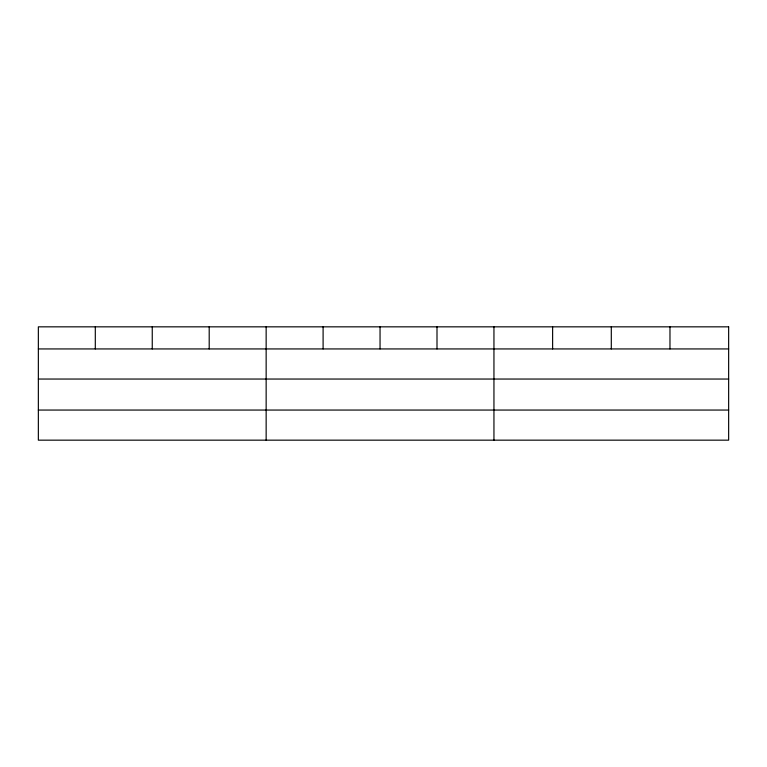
<?xml version="1.0" encoding="UTF-8"?>
<svg xmlns="http://www.w3.org/2000/svg" width="767" height="767" viewBox="0 0 767 767"><rect width="100%" height="100%" fill="white"/><g stroke="black" fill="none" stroke-linecap="round" stroke-linejoin="round"><path stroke-width="1.15" d="M38.35 348.937L728.65 348.937M38.35 379.042L728.65 379.042M38.35 410.057L728.65 410.057M669.974 326.838L669.974 348.937M611.299 326.838L611.299 348.937M552.623 326.838L552.623 348.937M493.948 326.838L493.948 440.162M436.998 326.838L436.998 348.937M380.048 326.838L380.048 348.937M323.099 326.838L323.099 348.937M266.149 326.838L266.149 440.162M209.199 326.838L209.199 348.937M152.25 326.838L152.25 348.937M95.3 326.838L95.3 348.937M728.65 326.838L38.35 326.838L38.35 440.162L728.65 440.162L728.65 326.838"/></g></svg>
